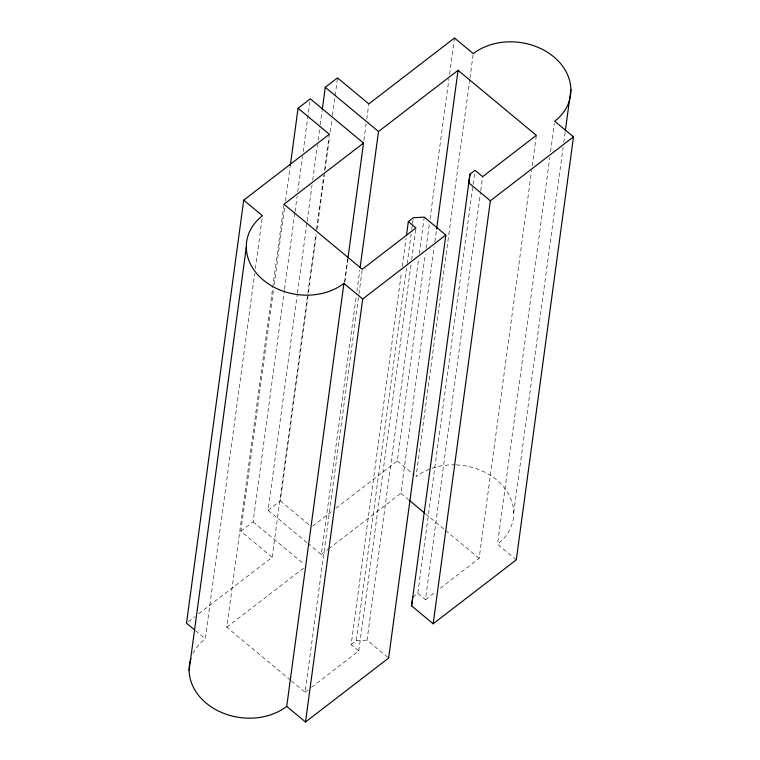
<?xml version="1.0" encoding="UTF-8"?>
<svg xmlns="http://www.w3.org/2000/svg" width="760" height="760" viewBox="0 0 760 760"><rect width="100%" height="100%" fill="white"/><g stroke="black" fill="none" stroke-linecap="round" stroke-linejoin="round"><path stroke-width="0.57" stroke-dasharray="3.8 2.85" d="M192.935 653.543A57.104 45.362 7.7 0 1 205.304 638.77L254.714 273.334M255.351 268.641L262.495 215.764M290.51 680.172L226.793 627.247L283.983 204.24M198.616 613.852L272.175 557.27L240.853 531.259L273.581 289.199M274.217 284.506L284.705 206.948M285.494 201.077L290.101 167M240.853 531.259L253.09 521.844L284.392 290.367M284.553 289.19L294.88 212.809M295.032 211.641L297.103 196.365M297.74 191.662L302.499 156.408M303.135 151.715L310.289 98.838M306.878 542.535L268.08 510.311L297.312 294.11M297.474 292.933L307.002 222.433M307.163 221.255L312.094 184.832M312.721 180.13L317.49 144.875M318.126 140.182L320.036 126.075M320.188 124.906L322.097 110.808M272.175 557.27L315.865 234.137M316.492 229.434L323.808 175.38M324.444 170.686L329.365 134.254M268.08 510.311L280.316 500.897L316.378 234.166M317.015 229.463L324.482 174.239M325.118 169.537L329.565 136.638M330.201 131.936L331.797 120.194M332.433 115.491L337.516 77.89M344.774 281.703L347.795 259.378M344.679 282.501L347.861 258.998M363.907 140.325L366.13 123.87M366.766 119.177L368.828 103.901M307.781 543.286L321.319 554.524L356.269 296.02M356.905 291.317L359.765 270.17M291.422 680.931L305.083 692.274L358.777 295.117M358.938 293.94L362.111 270.437M311.562 687.287L358.777 650.959L351.13 644.613L401.489 272.127M402.287 266.256L406.096 238.051M351.13 644.613L356.145 640.746L406.514 268.27M407.151 263.568L411.122 234.194M411.749 229.491L412.385 224.789M412.547 223.611L413.345 217.74M358.777 650.959L411.046 264.375M411.683 259.683L415.967 227.952M387.742 657.305L367.051 640.129L418.684 258.248M419.32 253.545L424.251 217.123M335.844 508.288L397.29 461.006L425.258 254.201M426.046 248.33L429.39 223.659M430.017 218.956L448.923 79.126M449.559 74.423L454.49 38M328.805 548.767L400.862 493.335L434.226 246.582M434.862 241.88L436.449 230.128M469.784 79.458L416.081 476.615A57.104 45.362 7.7 0 1 454.993 464.844M469.936 78.28L473.28 53.608M412.784 597.179L417.8 593.322L472.929 185.582M473.09 184.414L474.677 172.662M417.8 593.322L425.448 599.668L480.577 191.938M480.738 190.76L482.647 176.662M440.268 588.278L479.151 558.362L531.572 170.601M532.209 165.898L536.341 135.346M516.297 559.844L497.506 544.236L549.774 157.652M550.563 151.781L554.382 123.576M513.703 512.696L563.112 147.269M563.749 142.566L565.174 131.993M188.375 621.737L194.892 616.721M312.569 526.186L332.12 511.147M226.793 627.247L304.456 567.501M321.319 554.524L327.873 549.489M305.083 692.274L310.631 688M425.448 599.668L435.632 591.831M356.145 640.746L367.051 640.129M397.29 461.006L414.295 475.123M400.862 493.335L408.139 499.386M425.438 513.75L444.552 529.625M445.464 530.385L479.151 558.362M280.316 500.897L309.842 525.417M253.09 521.844L303.62 563.815M195.462 630.6L205.304 638.77M456.133 464.882A57.104 45.362 7.7 0 1 509.114 495.102A57.104 45.362 7.7 0 1 497.506 544.236"/><path stroke-width="1.14" d="M347.956 258.201L363.527 143.051L310.289 98.838L298.053 108.252L329.365 134.254L243.703 200.155L186.513 623.162L194.57 629.85M189.107 670.311L246.297 247.304M290.263 165.822L298.053 108.252M322.259 109.63L325.28 87.305L337.516 77.89L368.828 103.901L454.49 38L473.28 53.608A57.104 45.362 7.7 0 1 553.755 56.819A57.104 45.362 7.7 0 1 554.695 121.229L573.486 136.838L516.297 559.844L433.171 623.789L411.587 605.872L469.974 174.173L475 170.306L482.647 176.662L536.341 135.346L458.052 70.328L378.508 131.518L360.088 267.824M406.419 235.704L408.32 221.607L413.345 217.74L424.251 217.123L445.825 235.039L388.635 658.056L305.51 722L286.719 706.392L343.919 283.385A57.104 45.362 7.7 0 1 263.435 280.174A57.104 45.362 7.7 0 1 262.495 215.764L243.703 200.155M305.51 722L362.71 298.993L445.825 235.039M436.601 228.959L458.052 70.328M433.171 623.789L490.361 200.782L573.486 136.838M565.336 130.815L570.893 89.689M469.974 174.173L468.777 182.856L490.361 200.782M411.587 605.872L412.784 597.179M363.527 143.051L283.983 204.24L362.273 269.268L415.967 227.952L408.32 221.607M325.28 87.305L378.508 131.518M343.919 283.385L362.71 298.993M409.051 500.137L424.526 512.99M286.719 706.392A57.104 45.362 7.7 0 1 218.139 710.885A57.104 45.362 7.7 0 1 190.874 658.597"/></g></svg>
